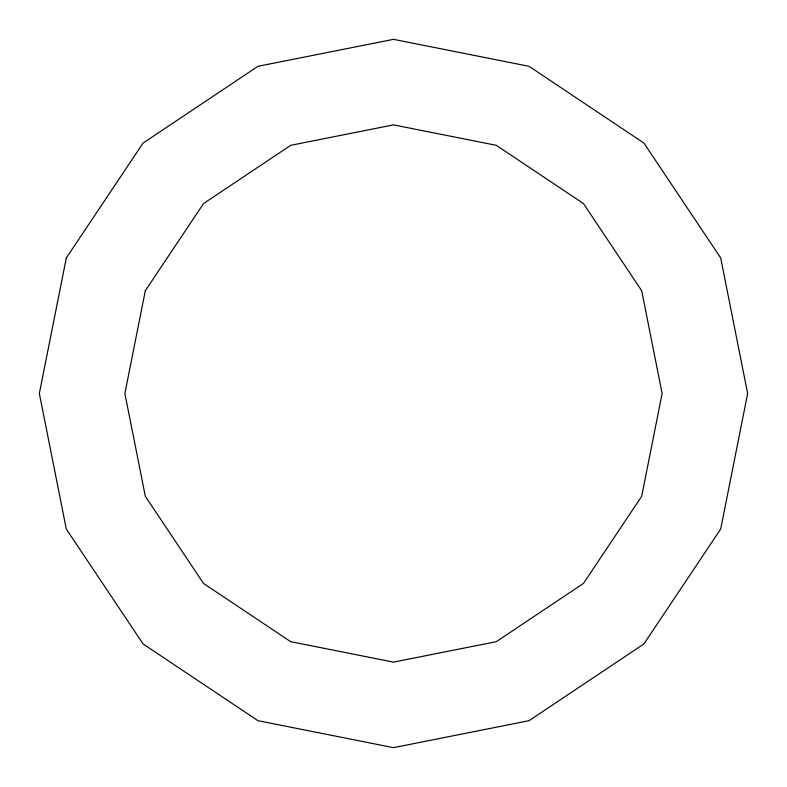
<?xml version="1.0" encoding="UTF-8"?>
<svg xmlns="http://www.w3.org/2000/svg" width="787" height="787" viewBox="0 0 787 787"><rect width="100%" height="100%" fill="white"/><g stroke="black" fill="none" stroke-linecap="round" stroke-linejoin="round"><path stroke-width="1.18" d="M66.305 257.969L39.35 393.5L66.305 529.031L143.077 643.923L257.969 720.695L393.5 747.65L529.031 720.695L643.923 643.923L720.695 529.031L747.65 393.5L720.695 257.969L643.923 143.077L529.031 66.305L393.5 39.35L257.969 66.305L143.077 143.077L66.305 257.969M145.32 290.698L124.877 393.5L145.32 496.302L203.548 583.452L290.698 641.68L393.5 662.123L496.302 641.68L583.452 583.452L641.68 496.302L662.123 393.5L641.68 290.698L583.452 203.548L496.302 145.32L393.5 124.877L290.698 145.32L203.548 203.548L145.32 290.698"/></g></svg>
